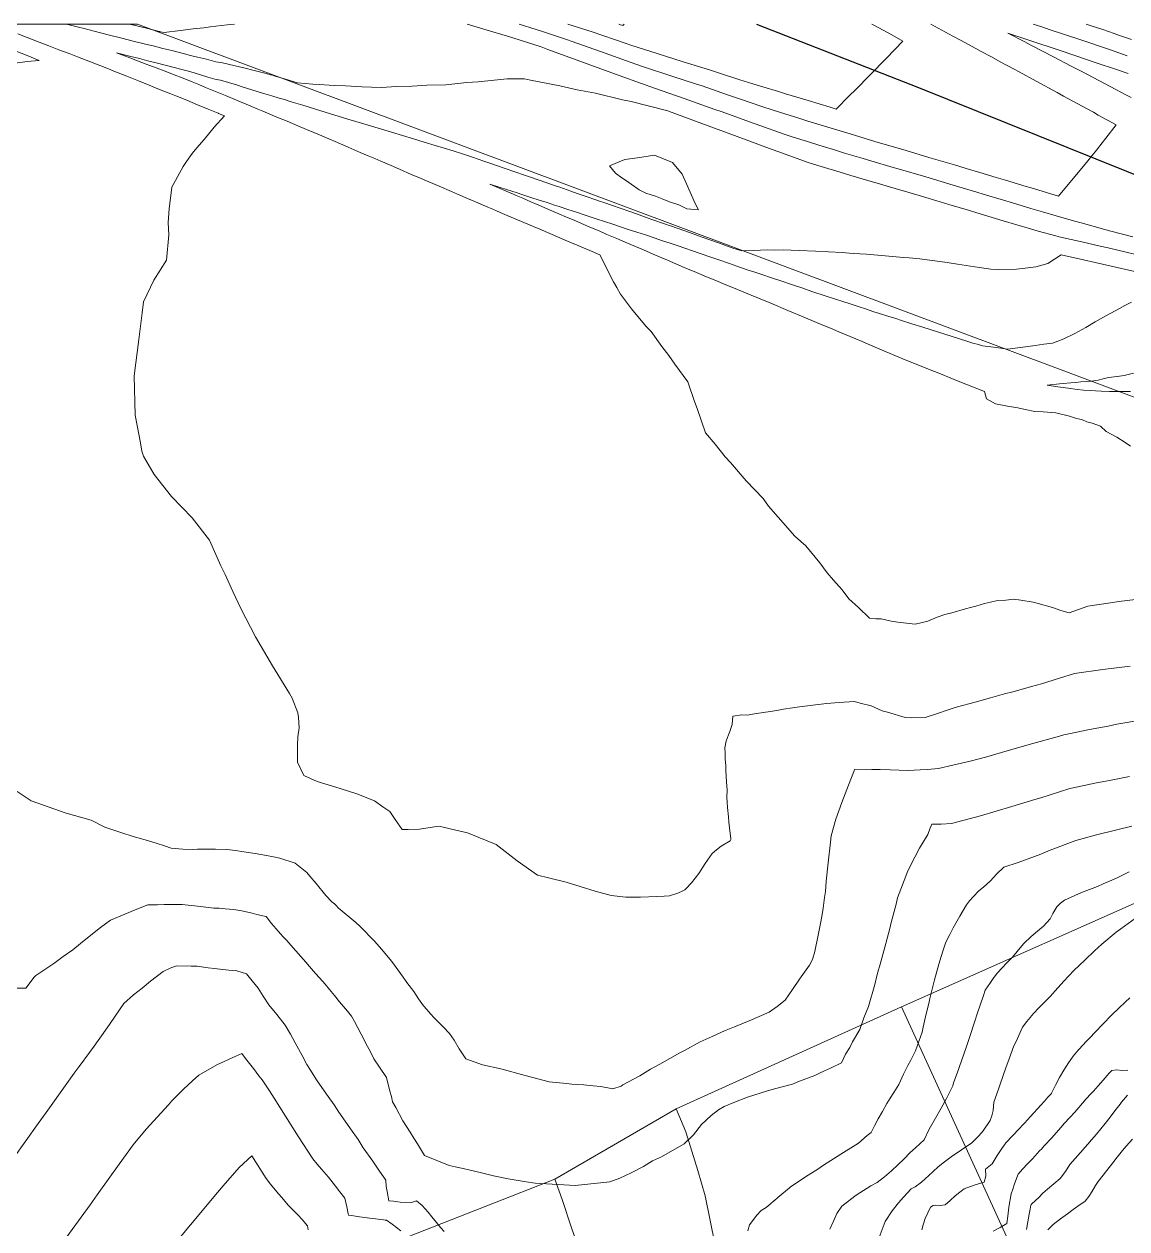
# Model space of a CAD drawing. Header units: inches. Extents: x 11351264 to 11356330, y 6702313 to 6706468.
# Drawn here: x 11353182 to 11353637, y 6705970.9 to 6706468.1 of the extents above; entities that cross this region are included whole.
import ezdxf

# ---------------------------------------------------------------- set-up
doc = ezdxf.new("R2010")
doc.units = ezdxf.units.IN
doc.header["$MEASUREMENT"] = 0
doc.layers.add('Shumate_Contours_clip1', color=7, linetype='Continuous', lineweight=0)
doc.layers.add('Shumate_Parcels_clip1', color=7, linetype='Continuous', lineweight=0)
doc.layers.add('Shumate_Streets_clip1', color=7, linetype='Continuous')

msp = doc.modelspace()

# ---------------------------------------------------------------- linework, layer by layer
at = {"layer": 'Shumate_Contours_clip1'}
for points, elevation in [([(11353640.21, 6706373.11), (11353636.75, 6706373.96), (11353629.31, 6706375.77), (11353625.92, 6706376.54), (11353618.43, 6706378.3), (11353609.67, 6706380.26), (11353607.65, 6706380.81), (11353600.44, 6706382.73), (11353597.25, 6706383.58), (11353585.99, 6706386.98), (11353574.73, 6706390.36), (11353572.12, 6706391.13), (11353563.48, 6706393.72), (11353559.93, 6706394.78), (11353552.72, 6706396.93), (11353547.59, 6706398.45), (11353541.4, 6706400.28), (11353535.35, 6706402.08), (11353530.07, 6706403.63), (11353523.1, 6706405.71), (11353518.75, 6706406.98), (11353510.84, 6706409.33), (11353507.64, 6706410.33), (11353505.11, 6706411.14), (11353493.38, 6706415.45), (11353490.65, 6706416.44), (11353476.18, 6706421.75), (11353461.68, 6706427.09), (11353447.84, 6706432.21), (11353447.14, 6706432.43), (11353447.02, 6706432.42), (11353432.42, 6706436.2), (11353428.89, 6706436.87), (11353417.72, 6706439.62), (11353410.16, 6706441.04), (11353403.06, 6706442.7), (11353390.94, 6706444.97), (11353388.43, 6706445.53), (11353384.27, 6706445.49), (11353381.29, 6706445.53), (11353369.29, 6706444.33), (11353364.67, 6706444.07), (11353355.99, 6706443.12), (11353348.22, 6706442.91), (11353342.12, 6706442.54), (11353335.65, 6706442.38), (11353329.41, 6706441.99), (11353325.38, 6706442.05), (11353321.31, 6706442.25), (11353316.91, 6706442.47), (11353314.57, 6706442.61), (11353309.99, 6706442.84), (11353307.84, 6706442.98), (11353303.9, 6706443.25), (11353301.17, 6706443.4), (11353294.75, 6706443.88), (11353289.87, 6706445.37), (11353285.12, 6706446.82), (11353284.44, 6706447.02), (11353283.67, 6706447.24), (11353281.81, 6706447.78), (11353279.69, 6706448.28), (11353276.43, 6706449.1), (11353273.21, 6706449.93), (11353269.09, 6706450.96), (11353263.87, 6706452.19), (11353261.06, 6706452.59), (11353257.27, 6706453.6), (11353253.48, 6706454.53), (11353250.72, 6706455.23), (11353248.19, 6706455.85), (11353242.91, 6706457.17), (11353239.21, 6706458.08), (11353235.76, 6706458.95), (11353231.59, 6706460), (11353227.6, 6706461.01), (11353222.3, 6706462.33), (11353216.63, 6706463.75), (11353210.88, 6706465.21), (11353206.82, 6706466.24), (11353204.44, 6706466.84), (11353199.43, 6706468.13)], 1404), ([(11353268.86, 6706468.13), (11353265.79, 6706467.77), (11353258.79, 6706466.98), (11353256.12, 6706466.65), (11353251.78, 6706466.15), (11353246.55, 6706465.48), (11353239.79, 6706464.62), (11353238.22, 6706464.99), (11353237.98, 6706465.05), (11353237.7, 6706465.12), (11353232.44, 6706466.4), (11353226.78, 6706467.78), (11353225.37, 6706468.13)], 1406), ([(11353639.53, 6706380.37), (11353630.44, 6706382.71), (11353627.87, 6706383.35), (11353618.2, 6706386.12), (11353614.99, 6706386.99), (11353607.8, 6706389.06), (11353602.15, 6706390.64), (11353597.41, 6706392.01), (11353589.83, 6706394.31), (11353586.15, 6706395.42), (11353577.69, 6706397.96), (11353575.07, 6706398.74), (11353565.28, 6706401.67), (11353560.43, 6706403.12), (11353554.02, 6706405.03), (11353542.7, 6706408.37), (11353540.61, 6706408.98), (11353531.37, 6706411.67), (11353528.23, 6706412.59), (11353520.54, 6706414.9), (11353516.02, 6706416.31), (11353509.94, 6706418.17), (11353505.2, 6706419.65), (11353499.35, 6706421.53), (11353495.66, 6706422.7), (11353485.55, 6706426.34), (11353481.35, 6706427.82), (11353469.97, 6706431.9), (11353467.05, 6706432.92), (11353454.39, 6706437.46), (11353442.12, 6706441.65), (11353436.74, 6706443.59), (11353427.49, 6706446.93), (11353412.84, 6706452.25), (11353398.16, 6706457.63), (11353395.28, 6706458.7), (11353386.23, 6706461.69), (11353381.42, 6706463.13), (11353373.12, 6706465.62), (11353364.75, 6706468.13)], 1406), ([(11353556.11, 6706468.13), (11353562.21, 6706464.81), (11353565.22, 6706463.17), (11353568.33, 6706461.47), (11353574.71, 6706458.02), (11353576.89, 6706456.83), (11353581.09, 6706454.57), (11353584.72, 6706452.59), (11353590.51, 6706449.47), (11353592.56, 6706448.36), (11353599.56, 6706444.57), (11353608.23, 6706439.87), (11353610.87, 6706438.42), (11353618.56, 6706434.31), (11353623.2, 6706431.73), (11353625.23, 6706430.61), (11353632.52, 6706426.53), (11353628.3, 6706421.05), (11353626.79, 6706419.11), (11353624.45, 6706416.07), (11353620.92, 6706411.74), (11353619.12, 6706409.51), (11353614.91, 6706404.42), (11353608.81, 6706397.12), (11353597.56, 6706400.49), (11353595.41, 6706401.14), (11353586.9, 6706403.69), (11353583.03, 6706404.85), (11353576.38, 6706406.84), (11353570.64, 6706408.55), (11353565.85, 6706409.99), (11353558.25, 6706412.26), (11353555.33, 6706413.13), (11353545.94, 6706415.9), (11353533.04, 6706419.74), (11353522.85, 6706422.8), (11353512.23, 6706426.01), (11353505.33, 6706428.13), (11353501.62, 6706429.29), (11353495.87, 6706431.07), (11353491.03, 6706432.61), (11353486.38, 6706434.06), (11353477.58, 6706437.15), (11353472.25, 6706438.95), (11353461.82, 6706442.58), (11353458.98, 6706443.47), (11353449.7, 6706446.52), (11353437.2, 6706450.62), (11353432.06, 6706452.43), (11353421.69, 6706456.08), (11353408.08, 6706460.93), (11353405.77, 6706461.77), (11353396.3, 6706464.88), (11353393.24, 6706465.89), (11353386.31, 6706468.13)], 1408), ([(11353531.74, 6706468.13), (11353532.36, 6706467.79), (11353534.62, 6706466.56), (11353539.99, 6706463.64), (11353544.62, 6706461.12), (11353537.81, 6706454.08), (11353530.95, 6706447.06), (11353525.17, 6706441.2), (11353522.45, 6706438.49), (11353517.1, 6706433.07), (11353514.52, 6706433.85), (11353505.5, 6706436.54), (11353496.14, 6706439.36), (11353493.26, 6706440.26), (11353486.76, 6706442.22), (11353482.65, 6706443.51), (11353477.34, 6706445.11), (11353469.4, 6706447.8), (11353464.77, 6706449.19), (11353457.1, 6706451.61), (11353454, 6706452.56), (11353443.2, 6706455.96), (11353432.38, 6706459.41), (11353430, 6706460.22), (11353416.43, 6706464.89), (11353406.39, 6706468.13)], 1410), ([(11353429.59, 6706468.13), (11353429.06, 6706467.58), (11353427.66, 6706468.01), (11353427.39, 6706468.1), (11353427.32, 6706468.13)], 1412), ([(11353637.6, 6706447.69), (11353635.47, 6706448.45), (11353633.5, 6706449.14), (11353623.56, 6706452.46), (11353620.82, 6706453.37), (11353609.83, 6706457.04), (11353596.09, 6706461.63), (11353587.87, 6706464.38), (11353594.92, 6706460.74), (11353597.65, 6706459.32), (11353606.67, 6706454.66), (11353614.06, 6706450.81), (11353618.38, 6706448.56), (11353630.07, 6706442.44), (11353636.83, 6706438.8), (11353638.73, 6706437.77)], 1406), ([(11353637.17, 6706455.09), (11353630.31, 6706457.48), (11353617.64, 6706461.71), (11353604.96, 6706465.93), (11353602.28, 6706466.82), (11353598.37, 6706468.13)], 1408), ([(11353638.87, 6706461.76), (11353633.96, 6706463.46), (11353631.73, 6706464.24), (11353627.12, 6706465.84), (11353622.24, 6706467.46), (11353620.24, 6706468.13)], 1410), ([(11353179.46, 6706464.06), (11353183.22, 6706462.66), (11353188.18, 6706460.72), (11353192.22, 6706459.15), (11353196.36, 6706457.57), (11353200.53, 6706455.97), (11353204.07, 6706454.62), (11353207.58, 6706453.27), (11353213.72, 6706450.84), (11353216.8, 6706449.63), (11353219.08, 6706448.71), (11353224.45, 6706446.61), (11353229.2, 6706444.71), (11353233.65, 6706442.92), (11353235.52, 6706442.16), (11353239.29, 6706440.64), (11353242.5, 6706439.37), (11353244.65, 6706438.49), (11353249.08, 6706436.67), (11353251.33, 6706435.75), (11353253.51, 6706434.85), (11353257.94, 6706433.03), (11353262.03, 6706431.35), (11353262.24, 6706431.26), (11353264.68, 6706430.21), (11353260.42, 6706425.65), (11353256.3, 6706420.49), (11353253.28, 6706417.08), (11353251.37, 6706414.67), (11353249.06, 6706411.48), (11353247.58, 6706409.33), (11353242.92, 6706400.85), (11353241.89, 6706391.91), (11353241.41, 6706386.18), (11353241.66, 6706381.09), (11353240.76, 6706370.71), (11353235.53, 6706362.47), (11353231.27, 6706353.5), (11353230.66, 6706348.92), (11353229.27, 6706337.91), (11353227.36, 6706322.94), (11353227.76, 6706306.77), (11353230.07, 6706295.33), (11353230.6, 6706291.91), (11353231.23, 6706289.75), (11353235.7, 6706282.27), (11353242.75, 6706273.13), (11353251.34, 6706264.3), (11353258.48, 6706255.2), (11353263.24, 6706244.56), (11353264.98, 6706240.93), (11353268.15, 6706233.95), (11353271.48, 6706226.95), (11353277.44, 6706215.3), (11353284.49, 6706203.24), (11353291.56, 6706191.83), (11353292.67, 6706189.88), (11353295.01, 6706183.94), (11353295.24, 6706181.94), (11353295.49, 6706177.66), (11353294.9, 6706173.95), (11353294.78, 6706170.57), (11353294.82, 6706166.26), (11353294.85, 6706163.51), (11353297.35, 6706158.02), (11353302.92, 6706155.56), (11353312.42, 6706152.62), (11353319.65, 6706150.33), (11353321.99, 6706149.38), (11353326.6, 6706147.6), (11353329.98, 6706145.15), (11353332.84, 6706143.22), (11353335.17, 6706139.91), (11353338.01, 6706135.8), (11353340.41, 6706135.78), (11353345.14, 6706135.82), (11353353.14, 6706137.16), (11353359.6, 6706135.65), (11353364.95, 6706134.32), (11353376.79, 6706129.58), (11353385.41, 6706122.77), (11353393.82, 6706116.92), (11353398.41, 6706115.81), (11353405.59, 6706114.01), (11353411.39, 6706112.27), (11353417.61, 6706110.29), (11353424.22, 6706108.56), (11353430.32, 6706107.85), (11353436.26, 6706107.78), (11353443.11, 6706108.12), (11353446.16, 6706108.2), (11353448.31, 6706108.3), (11353451.67, 6706109.43), (11353453.78, 6706110.41), (11353454.66, 6706110.8), (11353455.13, 6706111.37), (11353457.4, 6706113.75), (11353460.33, 6706117.52), (11353463.07, 6706121.68), (11353465.83, 6706125.79), (11353467.66, 6706127.41), (11353469.56, 6706128.92), (11353473.38, 6706131.05), (11353473.54, 6706131.66), (11353473.57, 6706131.99), (11353473.34, 6706134.13), (11353473.09, 6706136.42), (11353472.84, 6706138.71), (11353472.61, 6706141), (11353472.24, 6706144.82), (11353472.06, 6706146.97), (11353471.91, 6706149.09), (11353472.12, 6706152.04), (11353471.86, 6706155.37), (11353471.59, 6706160.07), (11353471.51, 6706162.14), (11353471.32, 6706164.78), (11353471.25, 6706167.23), (11353471.09, 6706169.49), (11353471.68, 6706172.29), (11353473.16, 6706176.14), (11353474.18, 6706179.05), (11353474.37, 6706182.45), (11353478.07, 6706183.09), (11353480.48, 6706182.98), (11353482.56, 6706183.4), (11353486.92, 6706184), (11353490.02, 6706184.48), (11353493.2, 6706185.03), (11353495.33, 6706185.35), (11353499.03, 6706185.9), (11353501.96, 6706186.3), (11353507.38, 6706187.03), (11353513.14, 6706187.78), (11353518.32, 6706188.12), (11353524.68, 6706188.59), (11353526.91, 6706187.93), (11353531.49, 6706186.73), (11353536.09, 6706184.78), (11353538.29, 6706184.11), (11353545.57, 6706181.94), (11353548.07, 6706181.89), (11353553.72, 6706181.92), (11353559.33, 6706183.71), (11353562.48, 6706184.83), (11353564.9, 6706185.64), (11353567.17, 6706186.37), (11353574.46, 6706188.31), (11353580.77, 6706190.06), (11353586.57, 6706191.67), (11353589.97, 6706192.59), (11353592.48, 6706193.25), (11353597.63, 6706194.71), (11353601.74, 6706195.92), (11353609.19, 6706198.26), (11353615.38, 6706200.14), (11353627.11, 6706201.82), (11353638.3, 6706203.2)], 1404), ([(11353178.34, 6706457.1), (11353183.28, 6706455.14), (11353188.26, 6706453.16), (11353183.26, 6706452.69), (11353178.33, 6706452.04)], 1406), ([(11353640.88, 6706365.88), (11353630, 6706368.39), (11353623.96, 6706369.73), (11353619.12, 6706370.83), (11353609.83, 6706372.87), (11353604.35, 6706369.31), (11353599.4, 6706367.99), (11353593.9, 6706367.32), (11353591.51, 6706367), (11353583.88, 6706366.81), (11353580.81, 6706366.95), (11353574.22, 6706368), (11353567.1, 6706369.08), (11353562.92, 6706369.73), (11353551.61, 6706371.25), (11353547.17, 6706371.66), (11353544.89, 6706371.87), (11353537.31, 6706372.5), (11353529.64, 6706373.17), (11353524.08, 6706373.52), (11353519.51, 6706373.85), (11353513.93, 6706374.19), (11353508.51, 6706374.36), (11353501.86, 6706374.63), (11353495.22, 6706374.9), (11353491.8, 6706374.83), (11353488.53, 6706374.94), (11353483.05, 6706374.72), (11353478.08, 6706374.53), (11353475.38, 6706375.4), (11353474.9, 6706375.56), (11353468.57, 6706377.8), (11353461.8, 6706380.21), (11353455.02, 6706382.61), (11353448.25, 6706385.01), (11353447.3, 6706385.33), (11353446.27, 6706385.68), (11353441.46, 6706387.38), (11353439.1, 6706388.2), (11353434.69, 6706389.76), (11353431.91, 6706390.73), (11353427.92, 6706392.14), (11353424.72, 6706393.25), (11353421.15, 6706394.51), (11353419.38, 6706395.11), (11353417.46, 6706395.76), (11353414.37, 6706396.85), (11353410.24, 6706398.28), (11353407.6, 6706399.21), (11353403.02, 6706400.8), (11353400.84, 6706401.56), (11353394.08, 6706403.91), (11353391.37, 6706404.82), (11353388.43, 6706405.8), (11353380.53, 6706408.54), (11353373.77, 6706410.88), (11353371.67, 6706411.61), (11353367, 6706413.23), (11353363.25, 6706414.43), (11353358.98, 6706415.78), (11353351.65, 6706418), (11353347.01, 6706419.4), (11353342.6, 6706420.74), (11353333.54, 6706423.49), (11353328.08, 6706425.15), (11353322.23, 6706426.93), (11353318.81, 6706427.98), (11353315.61, 6706428.95), (11353311.57, 6706430.18), (11353306.59, 6706431.69), (11353302.27, 6706433.01), (11353299.2, 6706433.94), (11353296.99, 6706434.62), (11353292.22, 6706436.1), (11353289.41, 6706436.96), (11353287.22, 6706437.62), (11353284.27, 6706438.51), (11353281.32, 6706439.4), (11353278.59, 6706440.23), (11353275.49, 6706441.17), (11353272.44, 6706442.16), (11353269.58, 6706443.12), (11353266.3, 6706444.09), (11353263.05, 6706444.93), (11353260.7, 6706445.38), (11353257.75, 6706446.27), (11353254.79, 6706447.17), (11353250.39, 6706448.52), (11353247.66, 6706449.23), (11353243.94, 6706450.17), (11353240.23, 6706451.12), (11353236.5, 6706452.08), (11353233.53, 6706452.84), (11353229.58, 6706453.86), (11353225.99, 6706454.79), (11353220.08, 6706456.31), (11353225.6, 6706454.23), (11353228.81, 6706453.01), (11353232.42, 6706451.64), (11353233.87, 6706451.07), (11353236.46, 6706450.08), (11353240.17, 6706448.66), (11353243.88, 6706447.24), (11353247.59, 6706445.82), (11353251.38, 6706444.27), (11353254.11, 6706443.14), (11353256.84, 6706442.02), (11353260.93, 6706440.34), (11353265.05, 6706438.65), (11353269.58, 6706436.77), (11353275.32, 6706434.35), (11353278.42, 6706433.06), (11353280.46, 6706432.21), (11353283.37, 6706431), (11353286.29, 6706429.78), (11353290.51, 6706428.02), (11353295.01, 6706426.11), (11353298.51, 6706424.62), (11353301.56, 6706423.34), (11353304.85, 6706421.96), (11353307.7, 6706420.76), (11353310.41, 6706419.62), (11353315.67, 6706417.36), (11353320.7, 6706415.2), (11353324.01, 6706413.79), (11353326.66, 6706412.66), (11353329.21, 6706411.58), (11353333.4, 6706409.76), (11353336.87, 6706408.24), (11353341.74, 6706406.11), (11353344.89, 6706404.75), (11353349.04, 6706402.98), (11353353.19, 6706401.21), (11353358.34, 6706399.01), (11353360.8, 6706397.96), (11353365, 6706396.16), (11353369.19, 6706394.37), (11353373.39, 6706392.57), (11353375.36, 6706391.73), (11353377.12, 6706390.98), (11353379.37, 6706390.02), (11353381.36, 6706389.17), (11353385.6, 6706387.36), (11353389.85, 6706385.54), (11353392.77, 6706384.29), (11353393.82, 6706383.84), (11353394.74, 6706383.45), (11353398.88, 6706381.68), (11353403.01, 6706379.92), (11353407.15, 6706378.15), (11353410.89, 6706376.55), (11353411.2, 6706376.42), (11353415.38, 6706374.63), (11353419.56, 6706372.85), (11353421.44, 6706369.15), (11353423.27, 6706365.41), (11353425.2, 6706361.76), (11353426.61, 6706359.36), (11353428.11, 6706356.69), (11353432.65, 6706350.64), (11353438.7, 6706343.32), (11353440.75, 6706341.27), (11353445.16, 6706335.07), (11353447.96, 6706331.37), (11353450.48, 6706327.75), (11353455.81, 6706320.44), (11353458.64, 6706312.4), (11353459.65, 6706309.48), (11353463.13, 6706299.43), (11353467.16, 6706294.72), (11353471.23, 6706289.48), (11353473.41, 6706287.22), (11353479.94, 6706279.7), (11353486.97, 6706272.39), (11353489.16, 6706269.21), (11353497.15, 6706260.08), (11353499.84, 6706256.87), (11353502.52, 6706254.59), (11353504.58, 6706252.83), (11353510.33, 6706245.79), (11353513.41, 6706241.66), (11353515.95, 6706238.58), (11353519.56, 6706234.63), (11353522.26, 6706230.97), (11353526.21, 6706227.4), (11353530.84, 6706223), (11353533.37, 6706222.71), (11353535.58, 6706222.75), (11353539.79, 6706221.76), (11353542.52, 6706221.31), (11353549.65, 6706220.52), (11353554.86, 6706221.68), (11353556.76, 6706222.48), (11353558.79, 6706223.4), (11353561.89, 6706224.47), (11353564.72, 6706225.18), (11353570.38, 6706226.75), (11353572.46, 6706227.3), (11353574.66, 6706227.94), (11353578.26, 6706229.01), (11353580.68, 6706229.61), (11353583.09, 6706230.06), (11353587, 6706230.39), (11353590.22, 6706230.84), (11353593.29, 6706230.35), (11353598.34, 6706229.51), (11353600.41, 6706228.98), (11353606.3, 6706227.31), (11353609.72, 6706226.14), (11353613.21, 6706225.18), (11353620.87, 6706227.95), (11353630.28, 6706229.24), (11353633.66, 6706229.88), (11353640.62, 6706230.71)], 1402), ([(11353638.87, 6706353.35), (11353636.16, 6706351.94), (11353633.91, 6706350.74), (11353628.58, 6706347.85), (11353623.98, 6706345.26), (11353620.03, 6706342.93), (11353615.55, 6706340.46), (11353611.02, 6706338.21), (11353608.53, 6706337.28), (11353606.38, 6706336.46), (11353602.69, 6706335.97), (11353599.1, 6706335.45), (11353593.07, 6706334.68), (11353587.74, 6706333.99), (11353583.09, 6706334.63), (11353577.46, 6706335.4), (11353575.72, 6706335.85), (11353573.46, 6706336.49), (11353570.98, 6706337.24), (11353564.92, 6706339.16), (11353558.86, 6706341.07), (11353552.8, 6706342.99), (11353548.32, 6706344.44), (11353544.05, 6706345.78), (11353541.63, 6706346.56), (11353538.36, 6706347.59), (11353534.94, 6706348.68), (11353532.65, 6706349.41), (11353529.18, 6706350.56), (11353526.56, 6706351.43), (11353522.89, 6706352.66), (11353519.77, 6706353.7), (11353512.96, 6706355.91), (11353507.05, 6706357.83), (11353502.83, 6706359.25), (11353499.1, 6706360.51), (11353494.29, 6706362.14), (11353490.38, 6706363.46), (11353486.37, 6706364.78), (11353483.48, 6706365.74), (11353480.3, 6706366.78), (11353476.07, 6706368.23), (11353473.04, 6706369.27), (11353468.25, 6706370.92), (11353465.78, 6706371.78), (11353460.49, 6706373.62), (11353451.88, 6706376.63), (11353448.5, 6706377.74), (11353445.46, 6706378.74), (11353441.91, 6706379.92), (11353438.36, 6706381.09), (11353434.81, 6706382.27), (11353430.88, 6706383.56), (11353424.86, 6706385.61), (11353421.48, 6706386.72), (11353418.1, 6706387.82), (11353413.52, 6706389.31), (11353409.96, 6706390.47), (11353406.4, 6706391.63), (11353402.83, 6706392.79), (11353400.85, 6706393.43), (11353397.85, 6706394.45), (11353394.47, 6706395.53), (11353391.1, 6706396.62), (11353387.73, 6706397.7), (11353384.99, 6706398.58), (11353381.41, 6706399.73), (11353378.07, 6706400.79), (11353374.14, 6706402.05), (11353377.79, 6706400.49), (11353380.85, 6706399.18), (11353384.15, 6706397.77), (11353385.07, 6706397.37), (11353387.71, 6706396.24), (11353391.08, 6706394.8), (11353394.44, 6706393.36), (11353397.81, 6706391.92), (11353402.64, 6706389.85), (11353405.8, 6706388.5), (11353408.96, 6706387.15), (11353411.95, 6706385.87), (11353416.06, 6706384.11), (11353419.27, 6706382.74), (11353422.49, 6706381.36), (11353426.54, 6706379.63), (11353428.73, 6706378.69), (11353430.99, 6706377.73), (11353434.21, 6706376.35), (11353437.54, 6706374.92), (11353441.56, 6706373.2), (11353445.1, 6706371.69), (11353447.53, 6706370.64), (11353450.86, 6706369.21), (11353454.34, 6706367.74), (11353459.42, 6706365.61), (11353463.55, 6706363.87), (11353467.35, 6706362.31), (11353471.56, 6706360.58), (11353474.69, 6706359.3), (11353479.59, 6706357.27), (11353482.03, 6706356.27), (11353485.7, 6706354.76), (11353490.14, 6706352.93), (11353497.16, 6706349.97), (11353504.35, 6706346.94), (11353507.94, 6706345.45), (11353511.61, 6706343.92), (11353514.7, 6706342.64), (11353518.2, 6706341.18), (11353525.21, 6706338.21), (11353527.83, 6706337.09), (11353532.19, 6706335.23), (11353535.83, 6706333.67), (11353541.27, 6706331.4), (11353546.22, 6706329.36), (11353550.69, 6706327.57), (11353554.43, 6706326.06), (11353560.84, 6706323.49), (11353563.46, 6706322.42), (11353568.14, 6706320.55), (11353571.28, 6706319.29), (11353578.29, 6706316.49), (11353579.08, 6706313.52), (11353582.75, 6706311.42), (11353587.75, 6706310.43), (11353591.97, 6706309.72), (11353595.06, 6706309.04), (11353599.05, 6706308.2), (11353602.5, 6706308.05), (11353607.68, 6706307.64), (11353613.28, 6706306.34), (11353615.84, 6706305.55), (11353618.63, 6706304.75), (11353620.5, 6706304.02), (11353622.65, 6706303.47), (11353626.08, 6706302.16), (11353628.47, 6706299.97), (11353632.8, 6706297.6), (11353636.3, 6706295.41), (11353638.53, 6706293.96)], 1400), ([(11353639.8, 6706324.11), (11353635.93, 6706323.09), (11353632.98, 6706322.74), (11353629.47, 6706322.31), (11353627.19, 6706321.72), (11353625.13, 6706321.2), (11353622.4, 6706320.73), (11353618.05, 6706320.43), (11353615.96, 6706320.27), (11353613.87, 6706320.1), (11353610.7, 6706319.81), (11353609.27, 6706319.7), (11353604.06, 6706319.17), (11353608.56, 6706318.37), (11353609.64, 6706318.27), (11353612.72, 6706317.81), (11353616.5, 6706317.28), (11353619.06, 6706317.12), (11353621.86, 6706316.92), (11353624.07, 6706316.76), (11353626.34, 6706316.62), (11353629.9, 6706316.55), (11353631.9, 6706316.56), (11353634.44, 6706316.57), (11353638.46, 6706316.52)], 1398), ([(11353179.14, 6706151.49), (11353184.89, 6706147.63), (11353199.33, 6706142.55), (11353209.74, 6706139.66), (11353215.28, 6706136.66), (11353221.98, 6706134.57), (11353226.94, 6706132.88), (11353230.98, 6706131.76), (11353236.45, 6706130.1), (11353239.99, 6706129), (11353242.7, 6706128.09), (11353247.47, 6706127.62), (11353251.39, 6706127.53), (11353253.54, 6706127.57), (11353257.97, 6706127.64), (11353261.03, 6706127.67), (11353265.62, 6706127.52), (11353269.26, 6706127.01), (11353272.62, 6706126.54), (11353277.31, 6706125.8), (11353279.61, 6706125.36), (11353281.98, 6706125.02), (11353284.94, 6706124.48), (11353287.48, 6706123.91), (11353293.78, 6706121.84), (11353298.59, 6706118.01), (11353299.93, 6706116.46), (11353302.48, 6706113.47), (11353306.44, 6706108.46), (11353308.91, 6706105.91), (11353310.03, 6706105.04), (11353310.49, 6706104.62), (11353310.92, 6706104.22), (11353311.6, 6706103.48), (11353318.9, 6706097.33), (11353320.51, 6706095.79), (11353326.78, 6706089.5), (11353329.43, 6706086.42), (11353333.78, 6706081.25), (11353338.38, 6706074.84), (11353339.96, 6706072.61), (11353342.78, 6706068.85), (11353344.75, 6706065.92), (11353346.74, 6706062.96), (11353348.21, 6706061.39), (11353349.74, 6706059.72), (11353351.2, 6706058.03), (11353352.79, 6706056.41), (11353355.1, 6706054.11), (11353357.48, 6706051.49), (11353359.38, 6706048.83), (11353361.45, 6706045.17), (11353364.31, 6706041.03), (11353371.18, 6706038.57), (11353378.67, 6706036.96), (11353388.71, 6706034.19), (11353398.67, 6706031.59), (11353405.77, 6706030.86), (11353407.97, 6706030.65), (11353412.88, 6706030.41), (11353416.76, 6706030), (11353419.98, 6706029.7), (11353424.93, 6706028.78), (11353428.3, 6706029.86), (11353429.07, 6706030.39), (11353436.01, 6706034.14), (11353440.42, 6706036.77), (11353444.27, 6706038.91), (11353452.56, 6706043.57), (11353454.5, 6706044.59), (11353460.9, 6706048.12), (11353465.89, 6706050.25), (11353470.96, 6706052.64), (11353475.1, 6706054.34), (11353481.15, 6706056.79), (11353489.38, 6706060.3), (11353492.71, 6706062.7), (11353496.04, 6706065.34), (11353499.05, 6706069.65), (11353501.99, 6706074.01), (11353506.09, 6706079.7), (11353507.24, 6706082.04), (11353508.29, 6706085.46), (11353509.62, 6706092.19), (11353510.69, 6706097.7), (11353511.26, 6706100.62), (11353511.76, 6706103.21), (11353512.31, 6706107.72), (11353512.62, 6706110.15), (11353512.99, 6706114.42), (11353513.82, 6706122.03), (11353514.67, 6706130.47), (11353514.95, 6706133.18), (11353516.89, 6706139.96), (11353519.4, 6706146.95), (11353522.11, 6706154.01), (11353524.58, 6706160.33), (11353524.71, 6706160.68), (11353531.81, 6706160.55), (11353535.15, 6706160.46), (11353539.29, 6706160.3), (11353546.83, 6706160.14), (11353551.72, 6706160.36), (11353554.7, 6706160.49), (11353559.24, 6706160.97), (11353565.2, 6706162.26), (11353572.34, 6706163.94), (11353579.16, 6706165.79), (11353585.29, 6706167.51), (11353593.76, 6706169.97), (11353598.21, 6706171.24), (11353608.21, 6706174), (11353610.95, 6706174.77), (11353613.02, 6706175.19), (11353621.59, 6706177.03), (11353629.22, 6706178.45), (11353632.84, 6706179.15), (11353637.01, 6706179.93), (11353644.05, 6706181.13)], 1406), ([(11353178.94, 6706070.27), (11353182.7, 6706070.27), (11353186.15, 6706074.74), (11353186.82, 6706075.5), (11353190.19, 6706077.7), (11353194.2, 6706080.47), (11353196.44, 6706082.1), (11353198.17, 6706083.27), (11353202.08, 6706086.11), (11353205.21, 6706088.74), (11353209.6, 6706092.18), (11353213.57, 6706095.34), (11353217.68, 6706098.39), (11353223.56, 6706100.8), (11353227.85, 6706102.56), (11353233.09, 6706104.65), (11353237.02, 6706104.7), (11353239.86, 6706104.83), (11353247.18, 6706104.79), (11353253.53, 6706104.07), (11353256.92, 6706103.71), (11353260.31, 6706103.33), (11353262.44, 6706103.24), (11353265.01, 6706103.07), (11353268.53, 6706102.78), (11353271.79, 6706102.16), (11353276.12, 6706101.2), (11353277.97, 6706100.72), (11353281.24, 6706099.92), (11353281.85, 6706099.78), (11353284.06, 6706096.96), (11353286.03, 6706094.73), (11353288.8, 6706091.64), (11353290.35, 6706089.9), (11353292, 6706088.03), (11353294.1, 6706085.71), (11353296.19, 6706083.39), (11353298.26, 6706081.02), (11353299.73, 6706079.26), (11353302.18, 6706076.38), (11353303.84, 6706074.47), (11353306.16, 6706071.87), (11353307.96, 6706069.75), (11353310.08, 6706067.25), (11353312.07, 6706064.66), (11353315.49, 6706060.83), (11353317.08, 6706058.65), (11353318.27, 6706056.5), (11353321.04, 6706051.32), (11353323.68, 6706046.22), (11353324.73, 6706044.2), (11353326.36, 6706041.07), (11353328.64, 6706037.61), (11353331.55, 6706033.36), (11353332.95, 6706027.78), (11353333.59, 6706025.52), (11353334, 6706023.32), (11353335.4, 6706020.95), (11353338.29, 6706015.45), (11353341.32, 6706010.78), (11353342.79, 6706008.4), (11353344.25, 6706006.07), (11353347.25, 6706001.14), (11353357.43, 6705997.09), (11353359.81, 6705996.58), (11353363.1, 6705995.86), (11353370.76, 6705994.01), (11353375.63, 6705992.87), (11353381.77, 6705991.62), (11353389.09, 6705990.31), (11353392.93, 6705989.72), (11353409.36, 6705988.76), (11353423.62, 6705990.28), (11353427.83, 6705991.89), (11353432.43, 6705994.02), (11353437.59, 6705996.6), (11353441.34, 6705998.97), (11353444.96, 6706000.64), (11353454.34, 6706005.97), (11353458.14, 6706009.78), (11353461.54, 6706013.97), (11353465.44, 6706017.7), (11353468.45, 6706020.09), (11353470.91, 6706021.45), (11353474.77, 6706023.14), (11353480.42, 6706025.34), (11353488.69, 6706027.9), (11353492.21, 6706028.91), (11353499.07, 6706030.7), (11353501.98, 6706031.85), (11353508.23, 6706034.21), (11353510.19, 6706035.12), (11353512.28, 6706036.12), (11353514.73, 6706037.22), (11353519.21, 6706039.38), (11353520.94, 6706043.07), (11353522.66, 6706045.81), (11353523.77, 6706048.15), (11353526.76, 6706053.19), (11353528.51, 6706058.04), (11353530.36, 6706062.74), (11353533, 6706071.82), (11353534.02, 6706075.85), (11353535.46, 6706081.07), (11353537.53, 6706088.64), (11353539.23, 6706094.86), (11353539.81, 6706097.41), (11353541.84, 6706104.87), (11353542.41, 6706107.56), (11353545.12, 6706114.73), (11353546.61, 6706118.67), (11353549.51, 6706124.33), (11353551.39, 6706128.08), (11353554.82, 6706133.71), (11353555.67, 6706135.99), (11353556.53, 6706137.96), (11353560.34, 6706138), (11353564.66, 6706138.18), (11353576.6, 6706141.43), (11353589.54, 6706145.18), (11353598.99, 6706148.11), (11353601.5, 6706148.83), (11353604.92, 6706149.86), (11353613.44, 6706152.72), (11353619.36, 6706153.96), (11353623.75, 6706154.83), (11353630.51, 6706156.13), (11353638.08, 6706157.61)], 1408), ([(11353480.65, 6705970.15), (11353481.33, 6705972.6), (11353484.26, 6705976.55), (11353486.06, 6705978.56), (11353488.13, 6705979.73), (11353489.8, 6705981.14), (11353491.38, 6705982.47), (11353491.48, 6705982.55), (11353493.01, 6705983.84), (11353494.61, 6705985.19), (11353496.21, 6705986.54), (11353497.81, 6705987.89), (11353498.12, 6705988.12), (11353504.83, 6705992.61), (11353509.02, 6705995.35), (11353511.87, 6705997.23), (11353519.01, 6706001.77), (11353526.21, 6706006.27), (11353529.88, 6706009.41), (11353531.54, 6706010.67), (11353532.83, 6706013.43), (11353534.39, 6706016.39), (11353536.13, 6706019.41), (11353537.97, 6706022.66), (11353539.4, 6706024.86), (11353540.9, 6706027.16), (11353542.86, 6706030.47), (11353544.82, 6706034.74), (11353546.69, 6706038.39), (11353547.8, 6706040.56), (11353549.84, 6706044.42), (11353552.48, 6706052.12), (11353552.93, 6706054.14), (11353554.11, 6706059.06), (11353555.26, 6706063.97), (11353555.76, 6706065.99), (11353557.67, 6706073.74), (11353559.48, 6706080.22), (11353560.35, 6706083.31), (11353561.25, 6706086), (11353562.36, 6706089.18), (11353563.93, 6706092.35), (11353565.39, 6706095.19), (11353568.03, 6706100.04), (11353570.8, 6706104.63), (11353572.14, 6706106.33), (11353573.57, 6706108.01), (11353575.9, 6706110.39), (11353577.81, 6706111.88), (11353580.77, 6706114.52), (11353583.24, 6706117.29), (11353586.24, 6706120.15), (11353592.14, 6706122.14), (11353601.51, 6706125.61), (11353605.41, 6706127.19), (11353615.88, 6706131.21), (11353624.45, 6706133.53), (11353632.84, 6706135.57), (11353639.09, 6706137.13)], 1410), ([(11353514.49, 6705970.87), (11353515.9, 6705974.16), (11353517.39, 6705977.31), (11353519.44, 6705980.32), (11353525.34, 6705984.81), (11353531.43, 6705988.66), (11353534.02, 6705990), (11353537.03, 6705992.41), (11353539.92, 6705994.9), (11353542.54, 6705997.32), (11353545.09, 6705999.85), (11353547.61, 6706002.38), (11353549.82, 6706004.36), (11353553.34, 6706007.65), (11353555.39, 6706012.03), (11353558.08, 6706016.68), (11353560.4, 6706020.73), (11353562.59, 6706024.79), (11353565.2, 6706030.01), (11353565.49, 6706031.18), (11353566.99, 6706035.23), (11353568.8, 6706040.22), (11353570.79, 6706046.16), (11353572.05, 6706049.93), (11353574.25, 6706056.66), (11353575.24, 6706059.7), (11353577.79, 6706067.24), (11353578.5, 6706069.39), (11353580.41, 6706072.17), (11353582.16, 6706074.62), (11353582.37, 6706074.89), (11353583.49, 6706076.45), (11353585.67, 6706078.79), (11353587.17, 6706080.47), (11353589.8, 6706083.06), (11353591.75, 6706085.34), (11353594.35, 6706088.51), (11353597.52, 6706091.57), (11353600.98, 6706094.43), (11353602.59, 6706095.81), (11353605.36, 6706098.91), (11353606.45, 6706101.01), (11353608.13, 6706103.79), (11353609.62, 6706105.28), (11353611.22, 6706106.6), (11353618.31, 6706109.74), (11353624.82, 6706112.21), (11353627.18, 6706113.34), (11353632.66, 6706115.6), (11353637.92, 6706118.21)], 1412), ([(11353534.79, 6705967.43), (11353537.22, 6705973.93), (11353540.11, 6705978.32), (11353542.78, 6705981.67), (11353544.84, 6705983.99), (11353547.96, 6705987.41), (11353549.63, 6705988.23), (11353552.21, 6705990.14), (11353555.26, 6705992.97), (11353557.09, 6705994.62), (11353559.14, 6705996.46), (11353561.76, 6705998.56), (11353564.46, 6706000.72), (11353568.76, 6706003.61), (11353570.58, 6706004.79), (11353572.93, 6706006.35), (11353575.97, 6706009.28), (11353577.77, 6706011.37), (11353580.54, 6706015.65), (11353581.26, 6706017.61), (11353581.81, 6706019.81), (11353582.1, 6706023.16), (11353584.06, 6706028.6), (11353584.74, 6706030.59), (11353587.02, 6706037.42), (11353588.38, 6706041.06), (11353590.42, 6706046.4), (11353591.3, 6706048.31), (11353593.99, 6706054.21), (11353595.68, 6706056.56), (11353598.52, 6706059.74), (11353600.86, 6706062.31), (11353602.3, 6706063.84), (11353605.43, 6706066.91), (11353607.44, 6706069.22), (11353611, 6706073.13), (11353615.13, 6706077.62), (11353619.6, 6706081.85), (11353623.59, 6706085.7), (11353626.73, 6706088.4), (11353632.58, 6706093.37), (11353634.54, 6706094.77), (11353642.02, 6706100.25)], 1414), ([(11353177.68, 6706000.06), (11353187.86, 6706014.38), (11353191.09, 6706018.93), (11353199.6, 6706030.9), (11353202.69, 6706035.12), (11353204.71, 6706037.87), (11353209.01, 6706043.75), (11353210.92, 6706046.37), (11353212.54, 6706048.64), (11353213.97, 6706050.62), (11353217.24, 6706055.2), (11353219.61, 6706058.76), (11353223.15, 6706063.87), (11353227.07, 6706067.5), (11353230.65, 6706070.33), (11353234.18, 6706073.21), (11353239.42, 6706077.16), (11353242.2, 6706078.56), (11353244.86, 6706079.52), (11353250.89, 6706079.37), (11353253.47, 6706079.3), (11353257.99, 6706078.68), (11353260.57, 6706078.39), (11353263.91, 6706077.99), (11353267.83, 6706077.6), (11353269.83, 6706077.37), (11353273.71, 6706076.22), (11353276.05, 6706073.35), (11353278.52, 6706070.29), (11353280.69, 6706066.98), (11353283.02, 6706063.43), (11353286.24, 6706059.37), (11353289.69, 6706054.97), (11353291.9, 6706051.21), (11353293.87, 6706047.66), (11353296.73, 6706042.53), (11353298.59, 6706038.8), (11353299.94, 6706036.85), (11353302.98, 6706032.06), (11353307.45, 6706025.61), (11353309.88, 6706022.09), (11353311.92, 6706019.15), (11353315.45, 6706014.03), (11353316.67, 6706012.26), (11353319.79, 6706007.74), (11353321.96, 6706004.4), (11353325.85, 6705998.83), (11353328.38, 6705995.1), (11353329.65, 6705993.3), (11353331.23, 6705991.04), (11353331.45, 6705988.42), (11353331.83, 6705986.38), (11353332.44, 6705982.56), (11353334.43, 6705982.31), (11353337.13, 6705981.97), (11353341.91, 6705981.77), (11353343.92, 6705982.46), (11353346.2, 6705980.63), (11353348.72, 6705977.87), (11353350.26, 6705975.87), (11353352.18, 6705973.5), (11353353.83, 6705971.54), (11353355.29, 6705969.8)], 1410), ([(11353552.34, 6705970.56), (11353552.94, 6705972.59), (11353553.77, 6705975.22), (11353555.99, 6705979.93), (11353557.13, 6705980.6), (11353557.84, 6705980.65), (11353560, 6705980.58), (11353562.06, 6705980.83), (11353564.13, 6705982.62), (11353566.1, 6705984.55), (11353568.03, 6705986.12), (11353569.82, 6705987.44), (11353573.95, 6705988.95), (11353578.15, 6705990.18), (11353578.78, 6705992.68), (11353578.62, 6705995.5), (11353581.43, 6705997.8), (11353583.52, 6706001.14), (11353585.43, 6706004.04), (11353586.81, 6706006), (11353586.98, 6706006.25), (11353589.97, 6706009.42), (11353592.47, 6706012.12), (11353594.19, 6706014.04), (11353594.74, 6706014.58), (11353597.19, 6706017.25), (11353598.65, 6706018.85), (11353600.11, 6706020.44), (11353601.57, 6706022.04), (11353602.98, 6706023.64), (11353604.42, 6706025.23), (11353605.84, 6706026.77), (11353605.94, 6706026.99), (11353607.49, 6706030.17), (11353609.18, 6706033.37), (11353611, 6706036.47), (11353612.96, 6706039.47), (11353614.81, 6706042.19), (11353616.89, 6706044.69), (11353617.14, 6706044.95), (11353620.4, 6706048.41), (11353621.83, 6706049.9), (11353623.83, 6706051.99), (11353627.26, 6706055.56), (11353630.7, 6706059.08), (11353633.7, 6706062.02), (11353636.31, 6706064.54), (11353638.29, 6706066.25)], 1416), ([(11353197.01, 6705964.03), (11353209.19, 6705980.83), (11353212.19, 6705985.02), (11353221.23, 6705997.68), (11353226.95, 6706005.66), (11353232.35, 6706012.04), (11353241.54, 6706022.17), (11353242.98, 6706023.81), (11353247.79, 6706028.53), (11353251.53, 6706031.97), (11353254.04, 6706034.32), (11353261.53, 6706038.62), (11353269.33, 6706042.23), (11353271.79, 6706043.25), (11353273.33, 6706041.3), (11353276.6, 6706037.17), (11353278.88, 6706034.12), (11353280.23, 6706032.37), (11353283.22, 6706027.85), (11353285.16, 6706024.91), (11353289.79, 6706017.43), (11353295.25, 6706008.9), (11353301.19, 6705999.86), (11353302.96, 6705997.6), (11353304.68, 6705995.52), (11353307.53, 6705992.23), (11353310.52, 6705988.52), (11353312.26, 6705986.26), (11353314.31, 6705983.57), (11353315.15, 6705980.08), (11353315.77, 6705977.14), (11353315.85, 6705976.55), (11353317.06, 6705976.38), (11353320.38, 6705975.93), (11353323.55, 6705975.51), (11353326.97, 6705975.06), (11353330.22, 6705974.65), (11353330.91, 6705974.57), (11353331.58, 6705974.49), (11353333.82, 6705972.88), (11353337.4, 6705970.05)], 1412), ([(11353581.88, 6705969.94), (11353584.71, 6705971.54), (11353587.51, 6705973.21), (11353587.83, 6705976.19), (11353588.34, 6705979.83), (11353589.21, 6705985.32), (11353589.9, 6705987.29), (11353590.66, 6705989.51), (11353592.15, 6705993.5), (11353593, 6705994.46), (11353594.05, 6705995.68), (11353596.03, 6705997.76), (11353598, 6705999.85), (11353601, 6706003.07), (11353601.93, 6706003.99), (11353602.24, 6706004.39), (11353602.92, 6706005.14), (11353606, 6706008.54), (11353609.74, 6706012.7), (11353611.3, 6706014.48), (11353613.47, 6706016.88), (11353615.48, 6706019.15), (11353617.21, 6706021.05), (11353620.24, 6706024.55), (11353622.2, 6706026.69), (11353623.24, 6706027.81), (11353625.23, 6706030), (11353627.21, 6706032.24), (11353629.75, 6706035.23), (11353630.8, 6706036.22), (11353632.8, 6706036.51), (11353634.97, 6706036.25), (11353637.42, 6706036.44)], 1418), ([(11353595.65, 6705970.64), (11353596.13, 6705973.77), (11353596.69, 6705976.96), (11353597.11, 6705979.06), (11353597.38, 6705980.65), (11353597.5, 6705981), (11353597.82, 6705981.32), (11353600.67, 6705983.94), (11353602.39, 6705985.6), (11353604.19, 6705987.25), (11353606.9, 6705989.52), (11353609.48, 6705991.78), (11353611.62, 6705994.56), (11353613.52, 6705997.52), (11353617.87, 6706002.48), (11353620.86, 6706005.83), (11353622.39, 6706007.62), (11353624.46, 6706010.06), (11353626.22, 6706012.25), (11353628, 6706014.36), (11353630.1, 6706017.02), (11353632.06, 6706019.59), (11353634.2, 6706022.38), (11353634.48, 6706022.78), (11353634.85, 6706023.24), (11353637.25, 6706026.05)], 1420), ([(11353604.46, 6705970.53), (11353605.04, 6705971.23), (11353606.65, 6705972.77), (11353609.6, 6705975.06), (11353612.47, 6705977.2), (11353614.86, 6705978.91), (11353616.78, 6705980.3), (11353619.76, 6705982.36), (11353621.33, 6705984.23), (11353622.52, 6705986.23), (11353624.09, 6705988.86), (11353625.17, 6705990.42), (11353628.71, 6705994.95), (11353631.27, 6705998.24), (11353633.03, 6706000.55), (11353635.14, 6706003.2), (11353636.65, 6706005.03), (11353639.37, 6706008)], 1422), ([(11353244.23, 6705964.71), (11353249.82, 6705971.65), (11353251.43, 6705973.62), (11353260.34, 6705984.19), (11353264.19, 6705988.63), (11353270.71, 6705996.2), (11353275.99, 6706001.09), (11353281.94, 6705991.67), (11353283.66, 6705989.39), (11353286.26, 6705986.26), (11353289.02, 6705982.99), (11353290.96, 6705980.68), (11353292.87, 6705978.75), (11353294.91, 6705976.69), (11353296.74, 6705974.79), (11353298.93, 6705972.22), (11353299.25, 6705970.53)], 1414)]:
    msp.add_lwpolyline(points, dxfattribs=dict(at, elevation=elevation))
at = {"layer": 'Shumate_Contours_clip1', "elevation": 1402}
msp.add_lwpolyline([(11353423.6, 6706409.57), (11353426.07, 6706406.56), (11353428.6, 6706404.65), (11353430.5, 6706403.47), (11353435.8, 6706399.78), (11353438.51, 6706398.3), (11353442.52, 6706397.12), (11353445.3, 6706395.95), (11353448.31, 6706394.74), (11353452.11, 6706393.55), (11353455.38, 6706391.93), (11353460.19, 6706391.52), (11353458.9, 6706394.1), (11353455.35, 6706402.21), (11353453.46, 6706406.19), (11353449.58, 6706411.04), (11353442.09, 6706413.99), (11353435.1, 6706412.94), (11353429.87, 6706412.27)], close=True, dxfattribs=at)
at = {"layer": 'Shumate_Parcels_clip1'}
for points in [[(11353722, 6706283.5), (11353693, 6706203.5), (11353661, 6706114.5), (11353544, 6706062.5), (11353451, 6706020.5), (11353401, 6705991.5), (11353279, 6705943.5), (11353184, 6705901), (11353089, 6705858.5), (11352986, 6705812.5), (11352887, 6705768), (11352790, 6705724.5), (11352693, 6705937), (11352734, 6706015), (11352858.81, 6706253.57), (11352867.79, 6706270.72), (11352870.18, 6706275.41), (11352870.7, 6706276.44), (11352873, 6706279.5), (11352875, 6706284.5), (11352875, 6706284.86), (11352877.96, 6706290.65), (11352971.59, 6706468.13), (11353228.73, 6706468.13)], [(11353697.32, 6705974.66), (11353697, 6705974.5), (11353603.58, 6705932.26), (11353544, 6706062.5), (11353661, 6706114.5)], [(11353603.58, 6705932.26), (11353603, 6705932), (11353511, 6705890.5), (11353483.63, 6705876.81), (11353476, 6705900.5), (11353475, 6705912.5), (11353474, 6705924), (11353473, 6705935), (11353463, 6705984.5), (11353460, 6705995), (11353455, 6706011), (11353451, 6706020.5), (11353544, 6706062.5)], [(11353338.31, 6705806.68), (11353279, 6705943.5), (11353401, 6705991.5), (11353404, 6705983), (11353408, 6705971), (11353411, 6705962.5), (11353414, 6705949.5), (11353416, 6705937), (11353419, 6705919.5), (11353419, 6705906.5), (11353427.75, 6705848.88), (11353395, 6705832.5), (11353339, 6705807)]]:
    msp.add_lwpolyline(points, close=True, dxfattribs=at)
at = {"layer": 'Shumate_Streets_clip1', "color": 1}
msp.add_lwpolyline([(11353484.19, 6706468.13), (11353551, 6706442), (11354040.62, 6706244.92)], dxfattribs=at)

doc.saveas('drawing.dxf')
